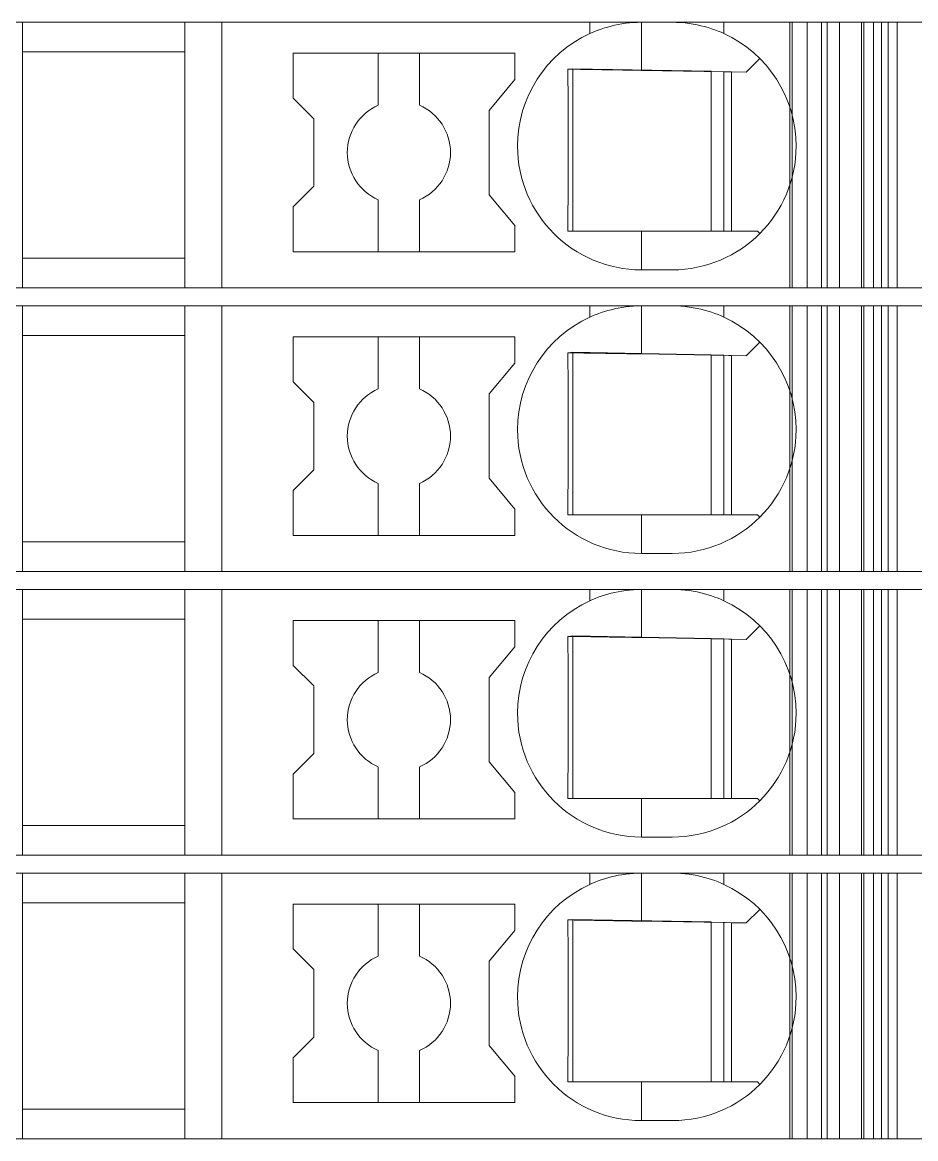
# Model space of a CAD drawing. Header units: millimetres. Extents: x 0 to 1680, y 0 to 1188.
# Drawn here: x 910.05 to 927.37, y 307.35 to 329 of the extents above; entities that cross this region are included whole.
import ezdxf
from ezdxf.enums import TextEntityAlignment as Align

# ---------------------------------------------------------------- set-up
doc = ezdxf.new("R2010")
doc.units = ezdxf.units.MM
for name, color, linetype, lineweight in [('EPLAN309', 5, 'Continuous', 5), ('EPLAN493', 5, 'Continuous', 5), ('MAIN-1', 7, 'Continuous', 5), ('MAIN-2', 7, 'Continuous', 5)]:
    doc.layers.add(name, color=color, linetype=linetype, lineweight=lineweight)
doc.styles.add('Tahoma', font='')
doc.styles.get('Tahoma').set_extended_font_data('Tahoma')

# ---------------------------------------------------------------- blocks, each defined once
blk = doc.blocks.new('EPLSYM_LibrarySPECIAL_Symbol12_Variant0_Placement8_14')
at = {"layer": 'EPLAN309', "lineweight": 13, "ltscale": 16}
blk.add_lwpolyline([(0, -5.15), (68.15, -5.15), (68.15, 0), (0, 0)], close=True, dxfattribs=at)
at = {"layer": 'EPLAN493', "color": 5, "style": 'Tahoma'}
blk.add_attdef('17_20450', text='', height=2.3478, dxfattribs=at).set_placement((0, -21.83478), align=Align.MIDDLE_RIGHT)
blk = doc.blocks.new('EPLSYM_LibrarySPECIAL_Symbol12_Variant0_Placement8_15')
at = {"layer": 'EPLAN309', "lineweight": 13, "ltscale": 16}
blk.add_lwpolyline([(0, -5.15), (68.15, -5.15), (68.15, 0), (0, 0)], close=True, dxfattribs=at)
at = {"layer": 'EPLAN493', "color": 5, "style": 'Tahoma'}
blk.add_attdef('17_20450', text='', height=2.3478, dxfattribs=at).set_placement((0, -21.83478), align=Align.MIDDLE_RIGHT)
blk = doc.blocks.new('EPLSYM_LibrarySPECIAL_Symbol12_Variant0_Placement8_16')
at = {"layer": 'EPLAN309', "lineweight": 13, "ltscale": 16}
blk.add_lwpolyline([(0, -5.15), (68.15, -5.15), (68.15, 0), (0, 0)], close=True, dxfattribs=at)
at = {"layer": 'EPLAN493', "color": 5, "style": 'Tahoma'}
blk.add_attdef('17_20450', text='', height=2.3478, dxfattribs=at).set_placement((0, -21.83478), align=Align.MIDDLE_RIGHT)
blk = doc.blocks.new('EPLSYM_LibrarySPECIAL_Symbol12_Variant0_Placement8_17')
at = {"layer": 'EPLAN309', "lineweight": 13, "ltscale": 16}
blk.add_lwpolyline([(0, -5.15), (68.15, -5.15), (68.15, 0), (0, 0)], close=True, dxfattribs=at)
at = {"layer": 'EPLAN493', "color": 5, "style": 'Tahoma'}
blk.add_attdef('17_20450', text='', height=2.3478, dxfattribs=at).set_placement((0, -21.83478), align=Align.MIDDLE_RIGHT)

msp = doc.modelspace()

# ---------------------------------------------------------------- linework, layer by layer
at = {"layer": 'MAIN-1'}
for p, q in [((910.05, 329), (913.2, 329)), ((910.05, 329), (910.05, 323.85)), ((913.919, 329), (913.2, 329)), ((913.2, 323.85), (913.2, 329)), ((921.05, 329), (913.919, 329)), ((913.919, 329), (913.919, 323.85)), ((921.05, 329), (922.05, 329)), ((921.05, 328.782), (921.05, 329)), ((921.272, 328.87), (921.213, 328.849)), ((921.333, 328.89), (921.272, 328.87)), ((921.397, 328.909), (921.333, 328.89)), ((921.463, 328.927), (921.397, 328.909)), ((921.531, 328.943), (921.463, 328.927)), ((921.601, 328.958), (921.531, 328.943)), ((921.673, 328.97), (921.601, 328.958)), ((921.746, 328.981), (921.673, 328.97)), ((921.821, 328.989), (921.746, 328.981)), ((921.897, 328.995), (921.821, 328.989)), ((921.973, 328.999), (921.897, 328.995)), ((922.05, 329), (921.973, 328.999)), ((922.05, 328.068), (922.05, 329)), ((922.05, 329), (922.65, 329)), ((922.65, 329), (922.732, 328.999)), ((923.65, 329), (922.65, 329)), ((922.732, 328.999), (922.814, 328.994)), ((922.814, 328.994), (922.896, 328.987)), ((922.896, 328.987), (922.975, 328.978)), ((922.975, 328.978), (923.053, 328.966)), ((923.053, 328.966), (923.13, 328.952)), ((923.13, 328.952), (923.204, 328.935)), ((923.204, 328.935), (923.275, 328.917)), ((923.275, 328.917), (923.345, 328.897)), ((923.345, 328.897), (923.411, 328.876)), ((923.411, 328.876), (923.475, 328.854)), ((923.65, 329), (926.704, 329)), ((923.65, 328.782), (923.65, 329)), ((926.832, 329), (926.704, 329)), ((926.704, 323.85), (926.704, 329)), ((926.832, 329), (927.367, 329)), ((926.832, 323.85), (926.832, 329)), ((921.102, 328.805), (921.05, 328.782)), ((921.156, 328.827), (921.102, 328.805)), ((921.213, 328.849), (921.156, 328.827)), ((923.475, 328.854), (923.536, 328.831)), ((923.536, 328.831), (923.594, 328.806)), ((923.594, 328.806), (923.65, 328.782)), ((910.05, 328.425), (913.2, 328.425)), ((915.3, 328.4), (915.3, 327.529)), ((915.3, 328.4), (919.6, 328.4)), ((916.95, 328.4), (916.95, 327.392)), ((917.75, 327.392), (917.75, 328.4)), ((919.6, 327.889), (919.6, 328.4)), ((924.083, 328.033), (924.347, 328.297)), ((920.624, 328.092), (920.625, 328.022)), ((920.685, 328.091), (920.624, 328.092)), ((920.625, 328.022), (920.625, 327.95)), ((920.746, 328.09), (920.685, 328.091)), ((920.721, 328.091), (920.721, 324.95)), ((920.809, 328.089), (920.746, 328.09)), ((920.873, 328.088), (920.809, 328.089)), ((920.937, 328.087), (920.873, 328.088)), ((921.003, 328.086), (920.937, 328.087)), ((921.071, 328.085), (921.003, 328.086)), ((921.14, 328.084), (921.071, 328.085)), ((921.21, 328.082), (921.14, 328.084)), ((921.283, 328.081), (921.21, 328.082)), ((921.358, 328.08), (921.283, 328.081)), ((921.435, 328.079), (921.358, 328.08)), ((921.514, 328.077), (921.435, 328.079)), ((921.597, 328.076), (921.514, 328.077)), ((921.682, 328.075), (921.597, 328.076)), ((921.771, 328.073), (921.682, 328.075)), ((921.862, 328.071), (921.771, 328.073)), ((921.955, 328.07), (921.862, 328.071)), ((922.05, 328.068), (921.955, 328.07)), ((922.05, 328.068), (924.083, 328.033)), ((923.4, 328.045), (923.4, 324.95)), ((923.65, 324.95), (923.65, 328.04)), ((923.8, 328.038), (923.8, 324.95)), ((919.1, 327.293), (919.6, 327.889)), ((920.625, 327.95), (920.626, 327.877)), ((920.626, 327.877), (920.627, 327.803)), ((920.627, 327.803), (920.628, 327.727)), ((920.628, 327.727), (920.628, 327.649)), ((920.628, 327.649), (920.629, 327.57)), ((920.629, 327.57), (920.63, 327.488)), ((915.7, 327.129), (915.3, 327.529)), ((920.63, 327.488), (920.63, 327.404)), ((920.63, 327.404), (920.631, 327.317)), ((919.1, 327.293), (919.1, 325.657)), ((920.631, 327.317), (920.631, 327.226)), ((920.631, 327.226), (920.632, 327.132)), ((920.632, 327.132), (920.633, 327.034)), ((915.7, 327.129), (915.7, 325.821)), ((920.633, 327.034), (920.633, 326.931)), ((920.633, 326.931), (920.633, 326.824)), ((920.633, 326.824), (920.633, 326.713)), ((920.633, 326.713), (920.634, 326.6)), ((920.634, 326.6), (920.633, 326.479)), ((920.633, 326.479), (920.633, 326.361)), ((920.633, 326.361), (920.633, 326.247)), ((920.633, 326.247), (920.632, 326.138)), ((920.632, 326.138), (920.632, 326.034)), ((920.631, 325.839), (920.63, 325.748)), ((920.632, 326.034), (920.631, 325.934)), ((920.631, 325.934), (920.631, 325.839)), ((915.7, 325.821), (915.3, 325.421)), ((919.1, 325.657), (919.6, 325.061)), ((920.629, 325.659), (920.628, 325.573)), ((920.63, 325.748), (920.629, 325.659)), ((915.3, 325.421), (915.3, 324.55)), ((916.95, 325.558), (916.95, 324.55)), ((917.75, 325.558), (917.75, 324.55)), ((920.627, 325.408), (920.626, 325.329)), ((920.628, 325.49), (920.627, 325.408)), ((920.628, 325.573), (920.628, 325.49)), ((920.625, 325.25), (920.624, 325.174)), ((920.626, 325.329), (920.625, 325.25)), ((919.6, 324.55), (919.6, 325.061)), ((920.623, 325.024), (920.622, 324.95)), ((920.624, 325.098), (920.623, 325.024)), ((920.624, 325.174), (920.624, 325.098)), ((920.622, 324.95), (920.683, 324.95)), ((920.683, 324.95), (920.746, 324.95)), ((920.746, 324.95), (920.809, 324.95)), ((920.809, 324.95), (920.873, 324.95)), ((920.873, 324.95), (920.939, 324.95)), ((920.939, 324.95), (921.005, 324.95)), ((921.005, 324.95), (921.074, 324.95)), ((921.074, 324.95), (921.144, 324.95)), ((921.144, 324.95), (921.215, 324.95)), ((921.215, 324.95), (921.289, 324.95)), ((921.289, 324.95), (921.364, 324.95)), ((921.364, 324.95), (921.442, 324.95)), ((921.442, 324.95), (921.522, 324.95)), ((921.522, 324.95), (921.605, 324.95)), ((921.605, 324.95), (921.69, 324.95)), ((921.69, 324.95), (921.778, 324.95)), ((921.778, 324.95), (921.867, 324.95)), ((921.867, 324.95), (921.958, 324.95)), ((921.958, 324.95), (922.05, 324.95)), ((922.05, 324.95), (924.3, 324.95)), ((922.05, 324.95), (922.05, 324.2)), ((924.347, 324.903), (924.3, 324.95)), ((919.6, 324.55), (915.3, 324.55)), ((910.05, 324.425), (913.2, 324.425)), ((922.65, 324.2), (922.05, 324.2)), ((910.05, 323.85), (913.2, 323.85)), ((913.919, 323.85), (913.2, 323.85)), ((913.919, 323.85), (926.704, 323.85)), ((925.544, 323.85), (925.544, 323.85)), ((925.65, 323.85), (925.65, 323.85)), ((926.832, 323.85), (926.704, 323.85)), ((926.832, 323.85), (927.367, 323.85)), ((910.05, 323.5), (913.2, 323.5)), ((910.05, 323.5), (910.05, 318.35)), ((913.919, 323.5), (913.2, 323.5)), ((913.2, 318.35), (913.2, 323.5)), ((921.05, 323.5), (913.919, 323.5)), ((913.919, 323.5), (913.919, 318.35)), ((921.05, 323.5), (922.05, 323.5)), ((921.05, 323.282), (921.05, 323.5)), ((921.601, 323.458), (921.531, 323.443)), ((921.673, 323.47), (921.601, 323.458)), ((921.746, 323.481), (921.673, 323.47)), ((921.821, 323.489), (921.746, 323.481)), ((921.897, 323.495), (921.821, 323.489)), ((921.973, 323.499), (921.897, 323.495)), ((922.05, 323.5), (921.973, 323.499)), ((922.05, 322.568), (922.05, 323.5)), ((922.05, 323.5), (922.65, 323.5)), ((922.65, 323.5), (922.732, 323.499)), ((923.65, 323.5), (922.65, 323.5)), ((922.732, 323.499), (922.814, 323.494)), ((922.814, 323.494), (922.896, 323.487)), ((922.896, 323.487), (922.975, 323.478)), ((922.975, 323.478), (923.053, 323.466)), ((923.053, 323.466), (923.13, 323.452)), ((923.13, 323.452), (923.204, 323.435)), ((923.65, 323.5), (926.704, 323.5)), ((923.65, 323.282), (923.65, 323.5)), ((926.832, 323.5), (926.704, 323.5)), ((926.704, 318.35), (926.704, 323.5)), ((926.832, 323.5), (927.367, 323.5)), ((926.832, 318.35), (926.832, 323.5)), ((921.102, 323.305), (921.05, 323.282)), ((921.156, 323.327), (921.102, 323.305)), ((921.213, 323.349), (921.156, 323.327)), ((921.272, 323.37), (921.213, 323.349)), ((921.333, 323.39), (921.272, 323.37)), ((921.397, 323.409), (921.333, 323.39)), ((921.463, 323.427), (921.397, 323.409)), ((921.531, 323.443), (921.463, 323.427)), ((923.204, 323.435), (923.275, 323.417)), ((923.275, 323.417), (923.345, 323.397)), ((923.345, 323.397), (923.411, 323.376)), ((923.411, 323.376), (923.475, 323.354)), ((923.475, 323.354), (923.536, 323.331)), ((923.536, 323.331), (923.594, 323.306)), ((923.594, 323.306), (923.65, 323.282)), ((910.05, 322.925), (913.2, 322.925)), ((915.3, 322.9), (915.3, 322.029)), ((915.3, 322.9), (919.6, 322.9)), ((916.95, 322.9), (916.95, 321.892)), ((917.75, 321.892), (917.75, 322.9)), ((919.6, 322.389), (919.6, 322.9)), ((920.624, 322.592), (920.625, 322.522)), ((920.685, 322.591), (920.624, 322.592)), ((920.746, 322.59), (920.685, 322.591)), ((920.721, 322.591), (920.721, 319.45)), ((920.809, 322.589), (920.746, 322.59)), ((920.873, 322.588), (920.809, 322.589)), ((920.937, 322.587), (920.873, 322.588)), ((921.003, 322.586), (920.937, 322.587)), ((921.071, 322.585), (921.003, 322.586)), ((924.083, 322.533), (924.347, 322.797)), ((919.1, 321.793), (919.6, 322.389)), ((920.625, 322.522), (920.625, 322.45)), ((920.625, 322.45), (920.626, 322.377)), ((920.626, 322.377), (920.627, 322.303)), ((921.14, 322.584), (921.071, 322.585)), ((921.21, 322.582), (921.14, 322.584)), ((921.283, 322.581), (921.21, 322.582)), ((921.358, 322.58), (921.283, 322.581)), ((921.435, 322.579), (921.358, 322.58)), ((921.514, 322.577), (921.435, 322.579)), ((921.597, 322.576), (921.514, 322.577)), ((921.682, 322.575), (921.597, 322.576)), ((921.771, 322.573), (921.682, 322.575)), ((921.862, 322.571), (921.771, 322.573)), ((921.955, 322.57), (921.862, 322.571)), ((922.05, 322.568), (921.955, 322.57)), ((922.05, 322.568), (924.083, 322.533)), ((923.4, 322.545), (923.4, 319.45)), ((923.65, 319.45), (923.65, 322.54)), ((923.8, 322.538), (923.8, 319.45)), ((920.627, 322.303), (920.628, 322.227)), ((920.628, 322.227), (920.628, 322.149)), ((915.7, 321.629), (915.3, 322.029)), ((920.628, 322.149), (920.629, 322.07)), ((920.629, 322.07), (920.63, 321.988)), ((920.63, 321.988), (920.63, 321.904)), ((919.1, 321.793), (919.1, 320.157)), ((920.63, 321.904), (920.631, 321.817)), ((920.631, 321.817), (920.631, 321.726)), ((920.631, 321.726), (920.632, 321.632)), ((915.7, 321.629), (915.7, 320.321)), ((920.632, 321.632), (920.633, 321.534)), ((920.633, 321.534), (920.633, 321.431)), ((920.633, 321.431), (920.633, 321.324)), ((920.633, 321.324), (920.633, 321.213)), ((920.633, 321.213), (920.634, 321.1)), ((920.634, 321.1), (920.633, 320.979)), ((920.633, 320.979), (920.633, 320.861)), ((920.633, 320.861), (920.633, 320.747)), ((920.633, 320.747), (920.632, 320.638)), ((920.632, 320.638), (920.632, 320.534)), ((920.632, 320.534), (920.631, 320.434)), ((920.631, 320.434), (920.631, 320.339)), ((915.7, 320.321), (915.3, 319.921)), ((920.63, 320.248), (920.629, 320.159)), ((920.631, 320.339), (920.63, 320.248)), ((916.95, 320.058), (916.95, 319.05)), ((917.75, 320.058), (917.75, 319.05)), ((919.1, 320.157), (919.6, 319.561)), ((920.628, 319.99), (920.627, 319.908)), ((920.629, 320.159), (920.628, 320.073)), ((920.628, 320.073), (920.628, 319.99)), ((915.3, 319.921), (915.3, 319.05)), ((920.626, 319.829), (920.625, 319.75)), ((920.627, 319.908), (920.626, 319.829)), ((919.6, 319.05), (919.6, 319.561)), ((920.624, 319.598), (920.623, 319.524)), ((920.625, 319.75), (920.624, 319.674)), ((920.624, 319.674), (920.624, 319.598)), ((920.623, 319.524), (920.622, 319.45)), ((920.622, 319.45), (920.683, 319.45)), ((920.683, 319.45), (920.746, 319.45)), ((920.746, 319.45), (920.809, 319.45)), ((920.809, 319.45), (920.873, 319.45)), ((920.873, 319.45), (920.939, 319.45)), ((920.939, 319.45), (921.005, 319.45)), ((921.005, 319.45), (921.074, 319.45)), ((921.074, 319.45), (921.144, 319.45)), ((921.144, 319.45), (921.215, 319.45)), ((921.215, 319.45), (921.289, 319.45)), ((921.289, 319.45), (921.364, 319.45)), ((921.364, 319.45), (921.442, 319.45)), ((921.442, 319.45), (921.522, 319.45)), ((921.522, 319.45), (921.605, 319.45)), ((921.605, 319.45), (921.69, 319.45)), ((921.69, 319.45), (921.778, 319.45)), ((921.778, 319.45), (921.867, 319.45)), ((921.867, 319.45), (921.958, 319.45)), ((921.958, 319.45), (922.05, 319.45)), ((922.05, 319.45), (924.3, 319.45)), ((922.05, 319.45), (922.05, 318.7)), ((924.347, 319.403), (924.3, 319.45)), ((910.05, 318.925), (913.2, 318.925)), ((919.6, 319.05), (915.3, 319.05)), ((922.65, 318.7), (922.05, 318.7)), ((910.05, 318.35), (913.2, 318.35)), ((913.919, 318.35), (913.2, 318.35)), ((913.919, 318.35), (926.704, 318.35)), ((925.544, 318.35), (925.544, 318.35)), ((925.65, 318.35), (925.65, 318.35)), ((926.832, 318.35), (926.704, 318.35)), ((926.832, 318.35), (927.367, 318.35)), ((910.05, 318), (913.2, 318)), ((910.05, 318), (910.05, 312.85)), ((913.919, 318), (913.2, 318)), ((913.2, 312.85), (913.2, 318)), ((921.05, 318), (913.919, 318)), ((913.919, 318), (913.919, 312.85)), ((921.05, 318), (922.05, 318)), ((921.05, 317.782), (921.05, 318)), ((921.156, 317.827), (921.102, 317.805)), ((921.213, 317.849), (921.156, 317.827)), ((921.272, 317.87), (921.213, 317.849)), ((921.333, 317.89), (921.272, 317.87)), ((921.397, 317.909), (921.333, 317.89)), ((921.463, 317.927), (921.397, 317.909)), ((921.531, 317.943), (921.463, 317.927)), ((921.601, 317.958), (921.531, 317.943)), ((921.673, 317.97), (921.601, 317.958)), ((921.746, 317.981), (921.673, 317.97)), ((921.821, 317.989), (921.746, 317.981)), ((921.897, 317.995), (921.821, 317.989)), ((921.973, 317.999), (921.897, 317.995)), ((922.05, 318), (921.973, 317.999)), ((922.05, 317.068), (922.05, 318)), ((922.05, 318), (922.65, 318)), ((922.65, 318), (922.732, 317.999)), ((923.65, 318), (922.65, 318)), ((922.732, 317.999), (922.814, 317.994)), ((922.814, 317.994), (922.896, 317.987)), ((922.896, 317.987), (922.975, 317.978)), ((922.975, 317.978), (923.053, 317.966)), ((923.053, 317.966), (923.13, 317.952)), ((923.13, 317.952), (923.204, 317.935)), ((923.204, 317.935), (923.275, 317.917)), ((923.275, 317.917), (923.345, 317.897)), ((923.345, 317.897), (923.411, 317.876)), ((923.411, 317.876), (923.475, 317.854)), ((923.475, 317.854), (923.536, 317.831)), ((923.536, 317.831), (923.594, 317.806)), ((923.65, 318), (926.704, 318)), ((923.65, 317.782), (923.65, 318)), ((926.832, 318), (926.704, 318)), ((926.704, 312.85), (926.704, 318)), ((926.832, 318), (927.367, 318)), ((926.832, 312.85), (926.832, 318)), ((921.102, 317.805), (921.05, 317.782)), ((923.594, 317.806), (923.65, 317.782)), ((910.05, 317.425), (913.2, 317.425)), ((915.3, 317.4), (915.3, 316.529)), ((915.3, 317.4), (919.6, 317.4)), ((916.95, 317.4), (916.95, 316.392)), ((917.75, 316.392), (917.75, 317.4)), ((919.6, 316.889), (919.6, 317.4)), ((924.083, 317.033), (924.347, 317.297)), ((920.624, 317.092), (920.625, 317.022)), ((920.685, 317.091), (920.624, 317.092)), ((920.625, 317.022), (920.625, 316.95)), ((920.746, 317.09), (920.685, 317.091)), ((920.721, 317.091), (920.721, 313.95)), ((920.809, 317.089), (920.746, 317.09)), ((920.873, 317.088), (920.809, 317.089)), ((920.937, 317.087), (920.873, 317.088)), ((921.003, 317.086), (920.937, 317.087)), ((921.071, 317.085), (921.003, 317.086)), ((921.14, 317.084), (921.071, 317.085)), ((921.21, 317.082), (921.14, 317.084)), ((921.283, 317.081), (921.21, 317.082)), ((921.358, 317.08), (921.283, 317.081)), ((921.435, 317.079), (921.358, 317.08)), ((921.514, 317.077), (921.435, 317.079)), ((921.597, 317.076), (921.514, 317.077)), ((921.682, 317.075), (921.597, 317.076)), ((921.771, 317.073), (921.682, 317.075)), ((921.862, 317.071), (921.771, 317.073)), ((921.955, 317.07), (921.862, 317.071)), ((922.05, 317.068), (921.955, 317.07)), ((922.05, 317.068), (924.083, 317.033)), ((923.4, 317.045), (923.4, 313.95)), ((923.65, 313.95), (923.65, 317.04)), ((923.8, 317.038), (923.8, 313.95)), ((919.1, 316.293), (919.6, 316.889)), ((920.625, 316.95), (920.626, 316.877)), ((920.626, 316.877), (920.627, 316.803)), ((920.627, 316.803), (920.628, 316.727)), ((915.7, 316.129), (915.3, 316.529)), ((920.628, 316.727), (920.628, 316.649)), ((920.628, 316.649), (920.629, 316.57)), ((920.629, 316.57), (920.63, 316.488)), ((920.63, 316.488), (920.63, 316.404)), ((920.63, 316.404), (920.631, 316.317)), ((920.631, 316.317), (920.631, 316.226)), ((915.7, 316.129), (915.7, 314.821)), ((919.1, 316.293), (919.1, 314.657)), ((920.631, 316.226), (920.632, 316.132)), ((920.632, 316.132), (920.633, 316.034)), ((920.633, 316.034), (920.633, 315.931)), ((920.633, 315.931), (920.633, 315.824)), ((920.633, 315.824), (920.633, 315.713)), ((920.633, 315.713), (920.634, 315.6)), ((920.634, 315.6), (920.633, 315.479)), ((920.633, 315.479), (920.633, 315.361)), ((920.633, 315.247), (920.632, 315.138)), ((920.633, 315.361), (920.633, 315.247)), ((920.632, 315.034), (920.631, 314.934)), ((920.632, 315.138), (920.632, 315.034)), ((915.7, 314.821), (915.3, 314.421)), ((920.631, 314.839), (920.63, 314.748)), ((920.631, 314.934), (920.631, 314.839)), ((919.1, 314.657), (919.6, 314.061)), ((920.629, 314.659), (920.628, 314.573)), ((920.63, 314.748), (920.629, 314.659)), ((915.3, 314.421), (915.3, 313.55)), ((916.95, 314.558), (916.95, 313.55)), ((917.75, 314.558), (917.75, 313.55)), ((920.627, 314.408), (920.626, 314.329)), ((920.628, 314.49), (920.627, 314.408)), ((920.628, 314.573), (920.628, 314.49)), ((920.625, 314.25), (920.624, 314.174)), ((920.624, 314.174), (920.624, 314.098)), ((920.626, 314.329), (920.625, 314.25)), ((919.6, 313.55), (919.6, 314.061)), ((920.623, 314.024), (920.622, 313.95)), ((920.622, 313.95), (920.683, 313.95)), ((920.624, 314.098), (920.623, 314.024)), ((920.683, 313.95), (920.746, 313.95)), ((920.746, 313.95), (920.809, 313.95)), ((920.809, 313.95), (920.873, 313.95)), ((920.873, 313.95), (920.939, 313.95)), ((920.939, 313.95), (921.005, 313.95)), ((921.005, 313.95), (921.074, 313.95)), ((921.074, 313.95), (921.144, 313.95)), ((921.144, 313.95), (921.215, 313.95)), ((921.215, 313.95), (921.289, 313.95)), ((921.289, 313.95), (921.364, 313.95)), ((921.364, 313.95), (921.442, 313.95)), ((921.442, 313.95), (921.522, 313.95)), ((921.522, 313.95), (921.605, 313.95)), ((921.605, 313.95), (921.69, 313.95)), ((921.69, 313.95), (921.778, 313.95)), ((921.778, 313.95), (921.867, 313.95)), ((921.867, 313.95), (921.958, 313.95)), ((921.958, 313.95), (922.05, 313.95)), ((922.05, 313.95), (924.3, 313.95)), ((922.05, 313.95), (922.05, 313.2)), ((924.347, 313.903), (924.3, 313.95)), ((919.6, 313.55), (915.3, 313.55)), ((910.05, 313.425), (913.2, 313.425)), ((922.65, 313.2), (922.05, 313.2)), ((910.05, 312.85), (913.2, 312.85)), ((913.919, 312.85), (913.2, 312.85)), ((913.919, 312.85), (926.704, 312.85)), ((925.544, 312.85), (925.544, 312.85)), ((925.65, 312.85), (925.65, 312.85)), ((926.832, 312.85), (926.704, 312.85)), ((926.832, 312.85), (927.367, 312.85)), ((910.05, 312.5), (913.2, 312.5)), ((910.05, 312.5), (910.05, 307.35)), ((913.919, 312.5), (913.2, 312.5)), ((913.2, 307.35), (913.2, 312.5)), ((921.05, 312.5), (913.919, 312.5)), ((913.919, 312.5), (913.919, 307.35)), ((921.05, 312.5), (922.05, 312.5)), ((921.05, 312.282), (921.05, 312.5)), ((921.463, 312.427), (921.397, 312.409)), ((921.531, 312.443), (921.463, 312.427)), ((921.601, 312.458), (921.531, 312.443)), ((921.673, 312.47), (921.601, 312.458)), ((921.746, 312.481), (921.673, 312.47)), ((921.821, 312.489), (921.746, 312.481)), ((921.897, 312.495), (921.821, 312.489)), ((921.973, 312.499), (921.897, 312.495)), ((922.05, 312.5), (921.973, 312.499)), ((922.05, 311.568), (922.05, 312.5)), ((922.05, 312.5), (922.65, 312.5)), ((922.65, 312.5), (922.732, 312.499)), ((923.65, 312.5), (922.65, 312.5)), ((922.732, 312.499), (922.814, 312.494)), ((922.814, 312.494), (922.896, 312.487)), ((922.896, 312.487), (922.975, 312.478)), ((922.975, 312.478), (923.053, 312.466)), ((923.053, 312.466), (923.13, 312.452)), ((923.13, 312.452), (923.204, 312.435)), ((923.204, 312.435), (923.275, 312.417)), ((923.275, 312.417), (923.345, 312.397)), ((923.65, 312.5), (926.704, 312.5)), ((923.65, 312.282), (923.65, 312.5)), ((926.832, 312.5), (926.704, 312.5)), ((926.704, 307.35), (926.704, 312.5)), ((926.832, 312.5), (927.367, 312.5)), ((926.832, 307.35), (926.832, 312.5)), ((921.102, 312.305), (921.05, 312.282)), ((921.156, 312.327), (921.102, 312.305)), ((921.213, 312.349), (921.156, 312.327)), ((921.272, 312.37), (921.213, 312.349)), ((921.333, 312.39), (921.272, 312.37)), ((921.397, 312.409), (921.333, 312.39)), ((923.345, 312.397), (923.411, 312.376)), ((923.411, 312.376), (923.475, 312.354)), ((923.475, 312.354), (923.536, 312.331)), ((923.536, 312.331), (923.594, 312.306)), ((923.594, 312.306), (923.65, 312.282)), ((910.05, 311.925), (913.2, 311.925)), ((915.3, 311.9), (915.3, 311.029)), ((915.3, 311.9), (919.6, 311.9)), ((916.95, 311.9), (916.95, 310.892)), ((917.75, 310.892), (917.75, 311.9)), ((919.6, 311.389), (919.6, 311.9)), ((924.083, 311.533), (924.347, 311.797)), ((920.624, 311.592), (920.625, 311.522)), ((920.685, 311.591), (920.624, 311.592)), ((920.746, 311.59), (920.685, 311.591)), ((920.721, 311.591), (920.721, 308.45)), ((920.809, 311.589), (920.746, 311.59)), ((920.873, 311.588), (920.809, 311.589)), ((920.937, 311.587), (920.873, 311.588)), ((921.003, 311.586), (920.937, 311.587)), ((921.071, 311.585), (921.003, 311.586)), ((921.14, 311.584), (921.071, 311.585)), ((921.21, 311.582), (921.14, 311.584)), ((921.283, 311.581), (921.21, 311.582)), ((921.358, 311.58), (921.283, 311.581)), ((921.435, 311.579), (921.358, 311.58)), ((921.514, 311.577), (921.435, 311.579)), ((921.597, 311.576), (921.514, 311.577)), ((921.682, 311.575), (921.597, 311.576)), ((921.771, 311.573), (921.682, 311.575)), ((921.862, 311.571), (921.771, 311.573)), ((921.955, 311.57), (921.862, 311.571)), ((922.05, 311.568), (921.955, 311.57)), ((922.05, 311.568), (924.083, 311.533)), ((923.4, 311.545), (923.4, 308.45)), ((919.1, 310.793), (919.6, 311.389)), ((920.625, 311.522), (920.625, 311.45)), ((920.625, 311.45), (920.626, 311.377)), ((920.626, 311.377), (920.627, 311.303)), ((923.65, 308.45), (923.65, 311.54)), ((923.8, 311.538), (923.8, 308.45)), ((920.627, 311.303), (920.628, 311.227)), ((920.628, 311.227), (920.628, 311.149)), ((920.628, 311.149), (920.629, 311.07)), ((915.7, 310.629), (915.3, 311.029)), ((920.629, 311.07), (920.63, 310.988)), ((920.63, 310.988), (920.63, 310.904)), ((920.63, 310.904), (920.631, 310.817)), ((919.1, 310.793), (919.1, 309.157)), ((920.631, 310.817), (920.631, 310.726)), ((920.631, 310.726), (920.632, 310.632)), ((915.7, 310.629), (915.7, 309.321)), ((920.632, 310.632), (920.633, 310.534)), ((920.633, 310.534), (920.633, 310.431)), ((920.633, 310.431), (920.633, 310.324)), ((920.633, 310.324), (920.633, 310.213)), ((920.633, 310.213), (920.634, 310.1)), ((920.634, 310.1), (920.633, 309.979)), ((920.633, 309.979), (920.633, 309.861)), ((920.633, 309.861), (920.633, 309.747)), ((920.633, 309.747), (920.632, 309.638)), ((920.632, 309.638), (920.632, 309.534)), ((920.632, 309.534), (920.631, 309.434)), ((920.631, 309.434), (920.631, 309.339)), ((915.7, 309.321), (915.3, 308.921)), ((920.63, 309.248), (920.629, 309.159)), ((920.631, 309.339), (920.63, 309.248)), ((916.95, 309.058), (916.95, 308.05)), ((917.75, 309.058), (917.75, 308.05)), ((919.1, 309.157), (919.6, 308.561)), ((920.628, 308.99), (920.627, 308.908)), ((920.629, 309.159), (920.628, 309.073)), ((920.628, 309.073), (920.628, 308.99)), ((915.3, 308.921), (915.3, 308.05)), ((920.625, 308.75), (920.624, 308.674)), ((920.626, 308.829), (920.625, 308.75)), ((920.627, 308.908), (920.626, 308.829)), ((919.6, 308.05), (919.6, 308.561)), ((920.623, 308.524), (920.622, 308.45)), ((920.624, 308.598), (920.623, 308.524)), ((920.624, 308.674), (920.624, 308.598)), ((920.622, 308.45), (920.683, 308.45)), ((920.683, 308.45), (920.746, 308.45)), ((920.746, 308.45), (920.809, 308.45)), ((920.809, 308.45), (920.873, 308.45)), ((920.873, 308.45), (920.939, 308.45)), ((920.939, 308.45), (921.005, 308.45)), ((921.005, 308.45), (921.074, 308.45)), ((921.074, 308.45), (921.144, 308.45)), ((921.144, 308.45), (921.215, 308.45)), ((921.215, 308.45), (921.289, 308.45)), ((921.289, 308.45), (921.364, 308.45)), ((921.364, 308.45), (921.442, 308.45)), ((921.442, 308.45), (921.522, 308.45)), ((921.522, 308.45), (921.605, 308.45)), ((921.605, 308.45), (921.69, 308.45)), ((921.69, 308.45), (921.778, 308.45)), ((921.778, 308.45), (921.867, 308.45)), ((921.867, 308.45), (921.958, 308.45)), ((921.958, 308.45), (922.05, 308.45)), ((922.05, 308.45), (924.3, 308.45)), ((922.05, 308.45), (922.05, 307.7)), ((924.347, 308.403), (924.3, 308.45)), ((910.05, 307.925), (913.2, 307.925)), ((919.6, 308.05), (915.3, 308.05)), ((922.65, 307.7), (922.05, 307.7)), ((910.05, 307.35), (913.2, 307.35)), ((913.919, 307.35), (913.2, 307.35)), ((913.919, 307.35), (926.704, 307.35)), ((925.544, 307.35), (925.544, 307.35)), ((925.65, 307.35), (925.65, 307.35)), ((926.832, 307.35), (926.704, 307.35)), ((926.832, 307.35), (927.367, 307.35))]:
    msp.add_line(p, q, dxfattribs=at)
for centre, radius, start, end in [((922.05, 326.6), 2.4, 114.6244, 180), ((922.65, 326.6), 2.4, 0, 65.3756), ((917.35, 326.475), 1, 113.5782, 180), ((917.35, 326.475), 1, 0, 66.4218), ((922.05, 326.6), 2.4, 180, 270), ((922.65, 326.6), 2.4, 270, 0), ((917.35, 326.475), 1, 180, 246.4218), ((917.35, 326.475), 1, 293.5782, 0), ((922.05, 321.1), 2.4, 114.6244, 180), ((922.65, 321.1), 2.4, 0, 65.3756), ((917.35, 320.975), 1, 113.5782, 180), ((917.35, 320.975), 1, 0, 66.4218), ((922.05, 321.1), 2.4, 180, 270), ((922.65, 321.1), 2.4, 270, 0), ((917.35, 320.975), 1, 180, 246.4218), ((917.35, 320.975), 1, 293.5782, 0), ((922.05, 315.6), 2.4, 114.6244, 180), ((922.65, 315.6), 2.4, 0, 65.3756), ((917.35, 315.475), 1, 113.5782, 180), ((917.35, 315.475), 1, 0, 66.4218), ((917.35, 315.475), 1, 180, 246.4218), ((917.35, 315.475), 1, 293.5782, 0), ((922.05, 315.6), 2.4, 180, 270), ((922.65, 315.6), 2.4, 270, 0), ((922.05, 310.1), 2.4, 114.6244, 180), ((922.65, 310.1), 2.4, 0, 65.3756), ((917.35, 309.975), 1, 113.5782, 180), ((917.35, 309.975), 1, 0, 66.4218), ((922.05, 310.1), 2.4, 180, 270), ((922.65, 310.1), 2.4, 270, 0), ((917.35, 309.975), 1, 180, 246.4218), ((917.35, 309.975), 1, 293.5782, 0)]:
    msp.add_arc(centre, radius, start, end, dxfattribs=at)
at = {"layer": 'MAIN-2'}
for p, q in [((924.931, 323.85), (924.931, 329)), ((924.971, 329), (924.971, 323.85)), ((925.262, 329), (925.262, 323.85)), ((925.544, 323.85), (925.544, 329)), ((925.65, 323.85), (925.65, 329)), ((925.891, 329), (925.891, 323.85)), ((926.316, 329), (926.316, 323.85)), ((926.361, 329), (926.361, 323.85)), ((926.363, 323.85), (926.363, 329)), ((926.55, 329), (926.55, 323.85)), ((927.008, 323.85), (927.008, 329)), ((920.721, 328.1), (920.624, 328.092)), ((920.721, 328.1), (920.721, 328.091)), ((923.4, 328.053), (920.721, 328.1)), ((923.4, 328.048), (923.4, 328.053)), ((923.65, 328.043), (923.4, 328.048)), ((923.4, 328.048), (923.4, 328.045)), ((923.65, 328.043), (923.65, 328.042)), ((923.8, 328.039), (923.65, 328.042)), ((923.65, 328.04), (923.65, 328.042)), ((923.8, 328.038), (923.8, 328.039)), ((923.8, 328.038), (924.083, 328.033)), ((923.8, 328.038), (923.8, 328.038)), ((923.4, 324.95), (923.4, 324.95)), ((923.65, 324.95), (923.65, 324.95)), ((924.347, 324.903), (924.347, 324.903)), ((924.931, 318.35), (924.931, 323.5)), ((924.971, 323.5), (924.971, 318.35)), ((925.262, 323.5), (925.262, 318.35)), ((925.544, 318.35), (925.544, 323.5)), ((925.65, 318.35), (925.65, 323.5)), ((925.891, 323.5), (925.891, 318.35)), ((926.316, 323.5), (926.316, 318.35)), ((926.361, 323.5), (926.361, 318.35)), ((926.363, 318.35), (926.363, 323.5)), ((926.55, 323.5), (926.55, 318.35)), ((927.008, 318.35), (927.008, 323.5)), ((920.721, 322.6), (920.624, 322.592)), ((920.721, 322.6), (920.721, 322.591)), ((923.4, 322.553), (920.721, 322.6)), ((923.4, 322.548), (923.4, 322.553)), ((923.65, 322.543), (923.4, 322.548)), ((923.4, 322.548), (923.4, 322.545)), ((923.65, 322.543), (923.65, 322.542)), ((923.8, 322.539), (923.65, 322.542)), ((923.65, 322.54), (923.65, 322.542)), ((923.8, 322.538), (923.8, 322.539)), ((923.8, 322.538), (924.083, 322.533)), ((923.8, 322.538), (923.8, 322.538)), ((923.4, 319.45), (923.4, 319.45)), ((923.65, 319.45), (923.65, 319.45)), ((924.347, 319.403), (924.347, 319.403)), ((924.931, 312.85), (924.931, 318)), ((924.971, 318), (924.971, 312.85)), ((925.262, 318), (925.262, 312.85)), ((925.544, 312.85), (925.544, 318)), ((925.65, 312.85), (925.65, 318)), ((925.891, 318), (925.891, 312.85)), ((926.316, 318), (926.316, 312.85)), ((926.361, 318), (926.361, 312.85)), ((926.363, 312.85), (926.363, 318)), ((926.55, 318), (926.55, 312.85)), ((927.008, 312.85), (927.008, 318)), ((920.721, 317.1), (920.624, 317.092)), ((920.721, 317.1), (920.721, 317.091)), ((923.4, 317.053), (920.721, 317.1)), ((923.4, 317.048), (923.4, 317.053)), ((923.65, 317.043), (923.4, 317.048)), ((923.4, 317.048), (923.4, 317.045)), ((923.65, 317.043), (923.65, 317.042)), ((923.8, 317.039), (923.65, 317.042)), ((923.65, 317.04), (923.65, 317.042)), ((923.8, 317.038), (923.8, 317.039)), ((923.8, 317.038), (924.083, 317.033)), ((923.8, 317.038), (923.8, 317.038)), ((923.4, 313.95), (923.4, 313.95)), ((923.65, 313.95), (923.65, 313.95)), ((924.347, 313.903), (924.347, 313.903)), ((924.931, 307.35), (924.931, 312.5)), ((924.971, 312.5), (924.971, 307.35)), ((925.262, 312.5), (925.262, 307.35)), ((925.544, 307.35), (925.544, 312.5)), ((925.65, 307.35), (925.65, 312.5)), ((925.891, 312.5), (925.891, 307.35)), ((926.316, 312.5), (926.316, 307.35)), ((926.361, 312.5), (926.361, 307.35)), ((926.363, 307.35), (926.363, 312.5)), ((926.55, 312.5), (926.55, 307.35)), ((927.008, 307.35), (927.008, 312.5)), ((920.721, 311.6), (920.624, 311.592)), ((920.721, 311.6), (920.721, 311.591)), ((923.4, 311.553), (920.721, 311.6)), ((923.4, 311.548), (923.4, 311.553)), ((923.65, 311.543), (923.4, 311.548)), ((923.4, 311.548), (923.4, 311.545)), ((923.65, 311.543), (923.65, 311.542)), ((923.8, 311.539), (923.65, 311.542)), ((923.65, 311.54), (923.65, 311.542)), ((923.8, 311.538), (923.8, 311.539)), ((923.8, 311.538), (924.083, 311.533)), ((923.8, 311.538), (923.8, 311.538)), ((923.4, 308.45), (923.4, 308.45)), ((923.65, 308.45), (923.65, 308.45)), ((924.347, 308.403), (924.347, 308.403))]:
    msp.add_line(p, q, dxfattribs=at)

# ---------------------------------------------------------------- block references
for name, p in [('EPLSYM_LibrarySPECIAL_Symbol12_Variant0_Placement8_14', (874, 329)), ('EPLSYM_LibrarySPECIAL_Symbol12_Variant0_Placement8_15', (874, 323.5)), ('EPLSYM_LibrarySPECIAL_Symbol12_Variant0_Placement8_16', (874, 318)), ('EPLSYM_LibrarySPECIAL_Symbol12_Variant0_Placement8_17', (874, 312.5))]:
    msp.add_blockref(name, p)

doc.saveas('drawing.dxf')
